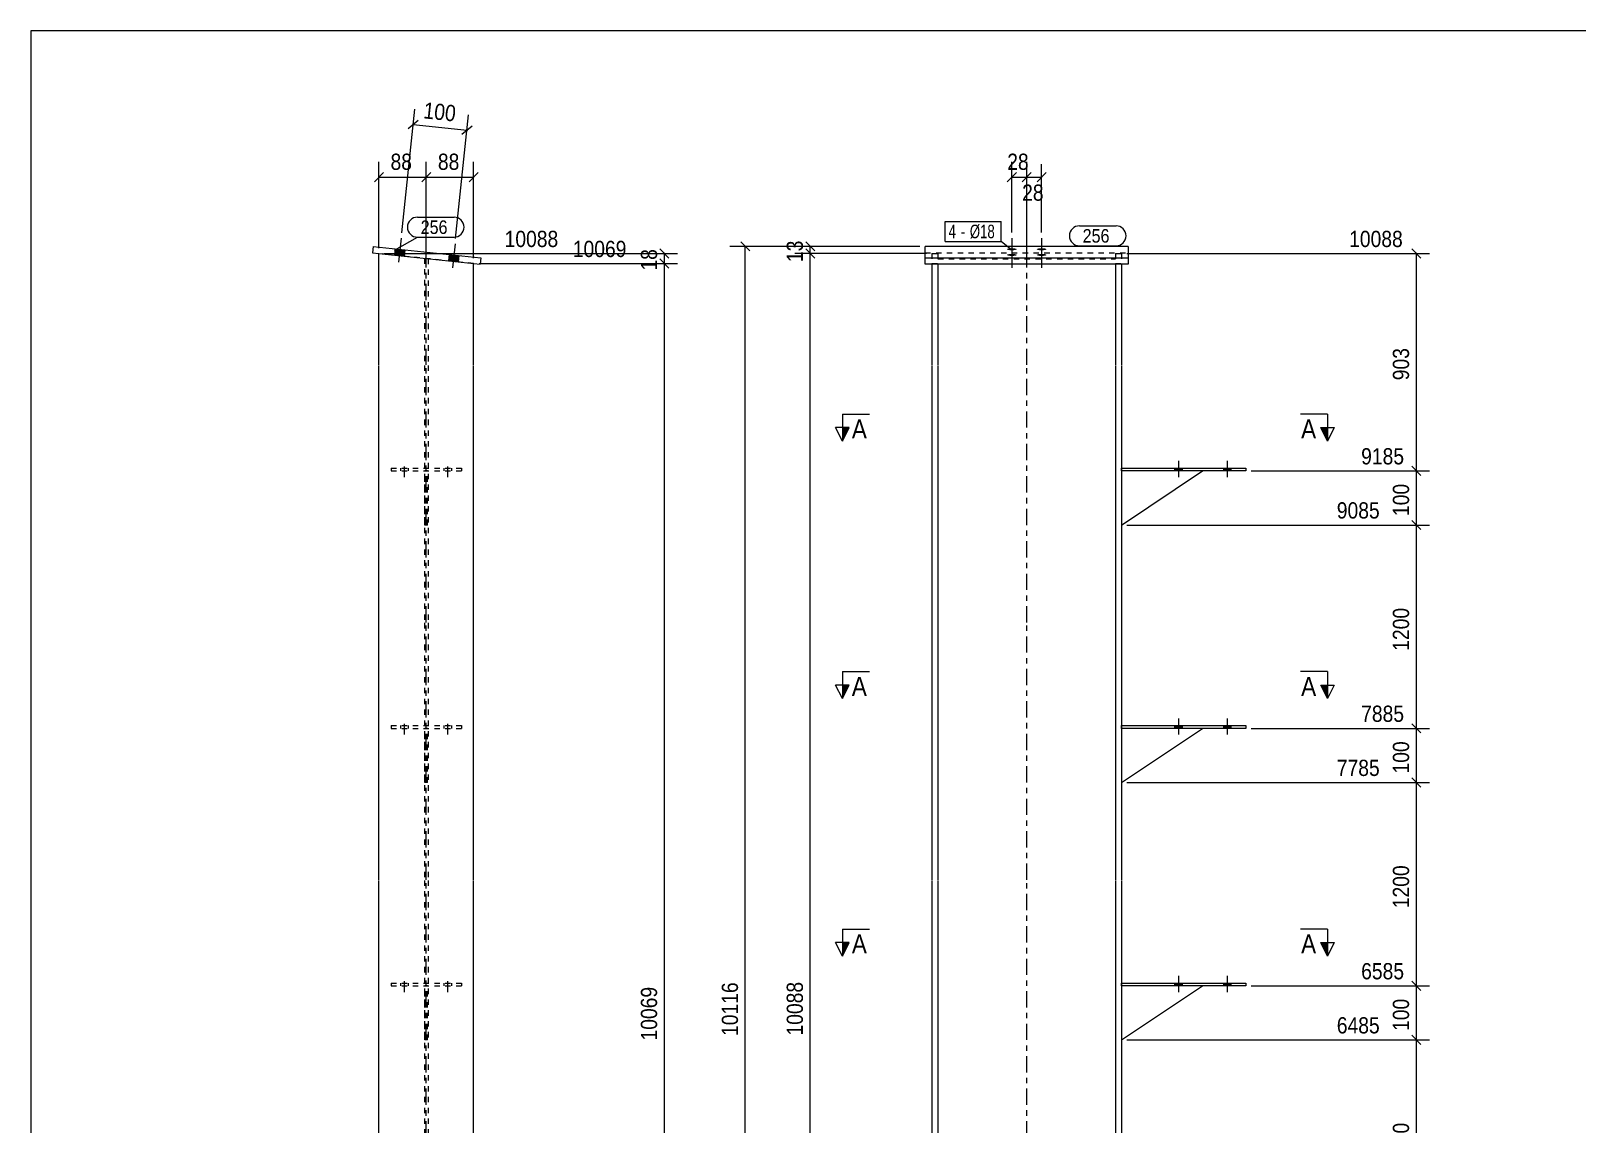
# Model space of a CAD drawing. Header units: millimetres. Extents: x 2 to 579, y 1 to 405.
# Drawn here: x 5 to 290.7, y 203 to 405 of the extents above; entities that cross this region are included whole.
import ezdxf

# ---------------------------------------------------------------- set-up
doc = ezdxf.new("R2010")
doc.units = ezdxf.units.MM
for name, pattern in [('XKITLINE00', [0]), ('XKITLINE01', [4, 1, -1, 1, -1]), ('XKITLINE02', [4, 2, -2]), ('XKITLINE03', [6, 3, -1, 1, -1])]:
    doc.linetypes.add(name, pattern=pattern)
for name, color, linetype, lineweight in [('Bolt', 3, 'Continuous', 0), ('BoltMark', 7, 'Continuous', 0), ('Dimensions', 7, 'Continuous', 0), ('DrawingSheet', 5, 'Continuous', 0), ('Part', 2, 'Continuous', 0), ('PartMark', 7, 'Continuous', 0), ('Section', 6, 'Continuous', 0)]:
    doc.layers.add(name, color=color, linetype=linetype, lineweight=lineweight)
doc.styles.add('ARIAL', font='ARIAL.TTF')
doc.styles.add('ARIAL_NARROW', font='ARIALN.TTF')

# ---------------------------------------------------------------- blocks, each defined once
blk = doc.blocks.new('*A2')
at = {"layer": 'Bolt'}
for points in [[(217.8, 324.19), (217.8, 323.69), (216.4, 323.69), (216.4, 324.19)], [(217.8, 324.19), (217.8, 323.69), (216.4, 323.69), (216.4, 324.19)], [(226.8, 324.19), (226.8, 323.69), (225.4, 323.69), (225.4, 324.19)], [(226.8, 324.19), (226.8, 323.69), (225.4, 323.69), (225.4, 324.19)]]:
    blk.add_hatch(color=3, dxfattribs=at).paths.add_polyline_path(points, flags=17)
at = {"layer": 'Bolt', "color": 3, "linetype": 'XKITLINE00', "lineweight": 0}
for p, q in [((216.4, 323.69), (216.4, 324.19)), ((216.4, 323.69), (216.4, 324.19)), ((217.1, 322.53), (217.1, 325.53)), ((217.1, 322.53), (217.1, 325.53)), ((217.8, 323.69), (217.8, 324.19)), ((217.8, 323.69), (217.8, 324.19)), ((225.4, 323.69), (225.4, 324.19)), ((225.4, 323.69), (225.4, 324.19)), ((226.1, 322.53), (226.1, 325.53)), ((226.1, 322.53), (226.1, 325.53)), ((226.8, 323.69), (226.8, 324.19)), ((226.8, 323.69), (226.8, 324.19))]:
    blk.add_line(p, q, dxfattribs=at)
blk = doc.blocks.new('*A3')
at = {"layer": 'Bolt'}
for points in [[(217.8, 276.61), (217.8, 276.11), (216.4, 276.11), (216.4, 276.61)], [(217.8, 276.61), (217.8, 276.11), (216.4, 276.11), (216.4, 276.61)], [(226.8, 276.61), (226.8, 276.11), (225.4, 276.11), (225.4, 276.61)], [(226.8, 276.61), (226.8, 276.11), (225.4, 276.11), (225.4, 276.61)]]:
    blk.add_hatch(color=3, dxfattribs=at).paths.add_polyline_path(points, flags=17)
at = {"layer": 'Bolt', "color": 3, "linetype": 'XKITLINE00', "lineweight": 0}
for p, q in [((217.1, 274.95), (217.1, 277.95)), ((217.1, 274.95), (217.1, 277.95)), ((226.1, 274.95), (226.1, 277.95)), ((226.1, 274.95), (226.1, 277.95)), ((216.4, 276.11), (216.4, 276.61)), ((216.4, 276.11), (216.4, 276.61)), ((217.8, 276.11), (217.8, 276.61)), ((217.8, 276.11), (217.8, 276.61)), ((225.4, 276.11), (225.4, 276.61)), ((225.4, 276.11), (225.4, 276.61)), ((226.8, 276.11), (226.8, 276.61)), ((226.8, 276.11), (226.8, 276.61))]:
    blk.add_line(p, q, dxfattribs=at)
blk = doc.blocks.new('*A4')
at = {"layer": 'Bolt'}
for points in [[(217.8, 229.03), (217.8, 228.53), (216.4, 228.53), (216.4, 229.03)], [(217.8, 229.03), (217.8, 228.53), (216.4, 228.53), (216.4, 229.03)], [(226.8, 229.03), (226.8, 228.53), (225.4, 228.53), (225.4, 229.03)], [(226.8, 229.03), (226.8, 228.53), (225.4, 228.53), (225.4, 229.03)]]:
    blk.add_hatch(color=3, dxfattribs=at).paths.add_polyline_path(points, flags=17)
at = {"layer": 'Bolt', "color": 3, "linetype": 'XKITLINE00', "lineweight": 0}
for p, q in [((216.4, 228.53), (216.4, 229.03)), ((216.4, 228.53), (216.4, 229.03)), ((217.1, 227.37), (217.1, 230.37)), ((217.1, 227.37), (217.1, 230.37)), ((217.8, 228.53), (217.8, 229.03)), ((217.8, 228.53), (217.8, 229.03)), ((225.4, 228.53), (225.4, 229.03)), ((225.4, 228.53), (225.4, 229.03)), ((226.1, 227.37), (226.1, 230.37)), ((226.1, 227.37), (226.1, 230.37)), ((226.8, 228.53), (226.8, 229.03)), ((226.8, 228.53), (226.8, 229.03))]:
    blk.add_line(p, q, dxfattribs=at)
blk = doc.blocks.new('*A8')
at = {"layer": 'Bolt'}
for points in [[(186.21, 364.46), (186.17, 364.47), (186.12, 364.47), (186.08, 364.47), (186.04, 364.47), (185.99, 364.47), (185.95, 364.48), (185.91, 364.48), (185.87, 364.48), (185.83, 364.49), (185.79, 364.49), (185.75, 364.5), (185.72, 364.5), (185.68, 364.51), (185.65, 364.51), (185.62, 364.52), (185.59, 364.53), (185.56, 364.53), (185.53, 364.54), (185.51, 364.55), (185.48, 364.56), (185.46, 364.56), (185.44, 364.57), (185.42, 364.58), (185.41, 364.59), (185.39, 364.6), (185.38, 364.61), (185.37, 364.62), (185.36, 364.62), (185.36, 364.63), (185.36, 364.64), (185.35, 364.65), (185.36, 364.66), (185.36, 364.67), (185.36, 364.68), (185.37, 364.69), (185.38, 364.7), (185.39, 364.71), (185.41, 364.71), (185.42, 364.72), (185.44, 364.73), (185.46, 364.74), (185.48, 364.75), (185.51, 364.76), (185.53, 364.76), (185.56, 364.77), (185.59, 364.78), (185.62, 364.78), (185.65, 364.79), (185.68, 364.8), (185.72, 364.8), (185.75, 364.81), (185.79, 364.81), (185.83, 364.82), (185.87, 364.82), (185.91, 364.82), (185.95, 364.83), (185.99, 364.83), (186.04, 364.83), (186.08, 364.84), (186.12, 364.84), (186.17, 364.84), (186.21, 364.84), (186.25, 364.84), (186.3, 364.84), (186.34, 364.84), (186.39, 364.84), (186.43, 364.84), (186.47, 364.83), (186.52, 364.83), (186.56, 364.83), (186.6, 364.82), (186.64, 364.82), (186.68, 364.82), (186.72, 364.81), (186.75, 364.81), (186.79, 364.8), (186.83, 364.8), (186.86, 364.79), (186.89, 364.78), (186.92, 364.78), (186.95, 364.77), (186.98, 364.76), (187, 364.76), (187.03, 364.75), (187.05, 364.74), (187.07, 364.73), (187.09, 364.72), (187.1, 364.71), (187.12, 364.71), (187.13, 364.7), (187.14, 364.69), (187.14, 364.68), (187.15, 364.67), (187.15, 364.66), (187.15, 364.65), (187.15, 364.64), (187.15, 364.63), (187.14, 364.62), (187.14, 364.62), (187.13, 364.61), (187.12, 364.6), (187.1, 364.59), (187.09, 364.58), (187.07, 364.57), (187.05, 364.56), (187.03, 364.56), (187, 364.55), (186.98, 364.54), (186.95, 364.53), (186.92, 364.53), (186.89, 364.52), (186.86, 364.51), (186.83, 364.51), (186.79, 364.5), (186.75, 364.5), (186.72, 364.49), (186.68, 364.49), (186.64, 364.48), (186.6, 364.48), (186.56, 364.48), (186.52, 364.47), (186.47, 364.47), (186.43, 364.47), (186.39, 364.47), (186.34, 364.47), (186.3, 364.46), (186.25, 364.46)], [(186.21, 363.42), (186.17, 363.42), (186.12, 363.42), (186.08, 363.42), (186.04, 363.42), (185.99, 363.42), (185.95, 363.43), (185.91, 363.43), (185.87, 363.43), (185.83, 363.44), (185.79, 363.44), (185.75, 363.45), (185.72, 363.45), (185.68, 363.46), (185.65, 363.46), (185.62, 363.47), (185.59, 363.48), (185.56, 363.48), (185.53, 363.49), (185.51, 363.5), (185.48, 363.51), (185.46, 363.51), (185.44, 363.52), (185.42, 363.53), (185.41, 363.54), (185.39, 363.55), (185.38, 363.56), (185.37, 363.57), (185.36, 363.58), (185.36, 363.58), (185.36, 363.59), (185.35, 363.6), (185.36, 363.61), (185.36, 363.62), (185.36, 363.63), (185.37, 363.64), (185.38, 363.65), (185.39, 363.66), (185.41, 363.67), (185.42, 363.67), (185.44, 363.68), (185.46, 363.69), (185.48, 363.7), (185.51, 363.71), (185.53, 363.71), (185.56, 363.72), (185.59, 363.73), (185.62, 363.73), (185.65, 363.74), (185.68, 363.75), (185.72, 363.75), (185.75, 363.76), (185.79, 363.76), (185.83, 363.77), (185.87, 363.77), (185.91, 363.78), (185.95, 363.78), (185.99, 363.78), (186.04, 363.78), (186.08, 363.79), (186.12, 363.79), (186.17, 363.79), (186.21, 363.79), (186.25, 363.79), (186.3, 363.79), (186.34, 363.79), (186.39, 363.79), (186.43, 363.79), (186.47, 363.78), (186.52, 363.78), (186.56, 363.78), (186.6, 363.78), (186.64, 363.77), (186.68, 363.77), (186.72, 363.76), (186.75, 363.76), (186.79, 363.75), (186.83, 363.75), (186.86, 363.74), (186.89, 363.73), (186.92, 363.73), (186.95, 363.72), (186.98, 363.71), (187, 363.71), (187.03, 363.7), (187.05, 363.69), (187.07, 363.68), (187.09, 363.67), (187.1, 363.67), (187.12, 363.66), (187.13, 363.65), (187.14, 363.64), (187.14, 363.63), (187.15, 363.62), (187.15, 363.61), (187.15, 363.6), (187.15, 363.59), (187.15, 363.58), (187.14, 363.58), (187.14, 363.57), (187.13, 363.56), (187.12, 363.55), (187.1, 363.54), (187.09, 363.53), (187.07, 363.52), (187.05, 363.51), (187.03, 363.51), (187, 363.5), (186.98, 363.49), (186.95, 363.48), (186.92, 363.48), (186.89, 363.47), (186.86, 363.46), (186.83, 363.46), (186.79, 363.45), (186.75, 363.45), (186.72, 363.44), (186.68, 363.44), (186.64, 363.43), (186.6, 363.43), (186.56, 363.43), (186.52, 363.42), (186.47, 363.42), (186.43, 363.42), (186.39, 363.42), (186.34, 363.42), (186.3, 363.42), (186.25, 363.42)], [(191.71, 364.46), (191.67, 364.47), (191.62, 364.47), (191.58, 364.47), (191.54, 364.47), (191.49, 364.47), (191.45, 364.48), (191.41, 364.48), (191.37, 364.48), (191.33, 364.49), (191.29, 364.49), (191.25, 364.5), (191.22, 364.5), (191.18, 364.51), (191.15, 364.51), (191.12, 364.52), (191.09, 364.53), (191.06, 364.53), (191.03, 364.54), (191.01, 364.55), (190.98, 364.56), (190.96, 364.56), (190.94, 364.57), (190.92, 364.58), (190.91, 364.59), (190.89, 364.6), (190.88, 364.61), (190.87, 364.62), (190.86, 364.62), (190.86, 364.63), (190.86, 364.64), (190.85, 364.65), (190.86, 364.66), (190.86, 364.67), (190.86, 364.68), (190.87, 364.69), (190.88, 364.7), (190.89, 364.71), (190.91, 364.71), (190.92, 364.72), (190.94, 364.73), (190.96, 364.74), (190.98, 364.75), (191.01, 364.76), (191.03, 364.76), (191.06, 364.77), (191.09, 364.78), (191.12, 364.78), (191.15, 364.79), (191.18, 364.8), (191.22, 364.8), (191.25, 364.81), (191.29, 364.81), (191.33, 364.82), (191.37, 364.82), (191.41, 364.82), (191.45, 364.83), (191.49, 364.83), (191.54, 364.83), (191.58, 364.84), (191.62, 364.84), (191.67, 364.84), (191.71, 364.84), (191.75, 364.84), (191.8, 364.84), (191.84, 364.84), (191.89, 364.84), (191.93, 364.84), (191.97, 364.83), (192.02, 364.83), (192.06, 364.83), (192.1, 364.82), (192.14, 364.82), (192.18, 364.82), (192.22, 364.81), (192.25, 364.81), (192.29, 364.8), (192.33, 364.8), (192.36, 364.79), (192.39, 364.78), (192.42, 364.78), (192.45, 364.77), (192.48, 364.76), (192.5, 364.76), (192.53, 364.75), (192.55, 364.74), (192.57, 364.73), (192.59, 364.72), (192.6, 364.71), (192.62, 364.71), (192.63, 364.7), (192.64, 364.69), (192.64, 364.68), (192.65, 364.67), (192.65, 364.66), (192.65, 364.65), (192.65, 364.64), (192.65, 364.63), (192.64, 364.62), (192.64, 364.62), (192.63, 364.61), (192.62, 364.6), (192.6, 364.59), (192.59, 364.58), (192.57, 364.57), (192.55, 364.56), (192.53, 364.56), (192.5, 364.55), (192.48, 364.54), (192.45, 364.53), (192.42, 364.53), (192.39, 364.52), (192.36, 364.51), (192.33, 364.51), (192.29, 364.5), (192.25, 364.5), (192.22, 364.49), (192.18, 364.49), (192.14, 364.48), (192.1, 364.48), (192.06, 364.48), (192.02, 364.47), (191.97, 364.47), (191.93, 364.47), (191.89, 364.47), (191.84, 364.47), (191.8, 364.46), (191.75, 364.46)], [(191.71, 363.42), (191.67, 363.42), (191.62, 363.42), (191.58, 363.42), (191.54, 363.42), (191.49, 363.42), (191.45, 363.43), (191.41, 363.43), (191.37, 363.43), (191.33, 363.44), (191.29, 363.44), (191.25, 363.45), (191.22, 363.45), (191.18, 363.46), (191.15, 363.46), (191.12, 363.47), (191.09, 363.48), (191.06, 363.48), (191.03, 363.49), (191.01, 363.5), (190.98, 363.51), (190.96, 363.51), (190.94, 363.52), (190.92, 363.53), (190.91, 363.54), (190.89, 363.55), (190.88, 363.56), (190.87, 363.57), (190.86, 363.58), (190.86, 363.58), (190.86, 363.59), (190.85, 363.6), (190.86, 363.61), (190.86, 363.62), (190.86, 363.63), (190.87, 363.64), (190.88, 363.65), (190.89, 363.66), (190.91, 363.67), (190.92, 363.67), (190.94, 363.68), (190.96, 363.69), (190.98, 363.7), (191.01, 363.71), (191.03, 363.71), (191.06, 363.72), (191.09, 363.73), (191.12, 363.73), (191.15, 363.74), (191.18, 363.75), (191.22, 363.75), (191.25, 363.76), (191.29, 363.76), (191.33, 363.77), (191.37, 363.77), (191.41, 363.78), (191.45, 363.78), (191.49, 363.78), (191.54, 363.78), (191.58, 363.79), (191.62, 363.79), (191.67, 363.79), (191.71, 363.79), (191.75, 363.79), (191.8, 363.79), (191.84, 363.79), (191.89, 363.79), (191.93, 363.79), (191.97, 363.78), (192.02, 363.78), (192.06, 363.78), (192.1, 363.78), (192.14, 363.77), (192.18, 363.77), (192.22, 363.76), (192.25, 363.76), (192.29, 363.75), (192.33, 363.75), (192.36, 363.74), (192.39, 363.73), (192.42, 363.73), (192.45, 363.72), (192.48, 363.71), (192.5, 363.71), (192.53, 363.7), (192.55, 363.69), (192.57, 363.68), (192.59, 363.67), (192.6, 363.67), (192.62, 363.66), (192.63, 363.65), (192.64, 363.64), (192.64, 363.63), (192.65, 363.62), (192.65, 363.61), (192.65, 363.6), (192.65, 363.59), (192.65, 363.58), (192.64, 363.58), (192.64, 363.57), (192.63, 363.56), (192.62, 363.55), (192.6, 363.54), (192.59, 363.53), (192.57, 363.52), (192.55, 363.51), (192.53, 363.51), (192.5, 363.5), (192.48, 363.49), (192.45, 363.48), (192.42, 363.48), (192.39, 363.47), (192.36, 363.46), (192.33, 363.46), (192.29, 363.45), (192.25, 363.45), (192.22, 363.44), (192.18, 363.44), (192.14, 363.43), (192.1, 363.43), (192.06, 363.43), (192.02, 363.42), (191.97, 363.42), (191.93, 363.42), (191.89, 363.42), (191.84, 363.42), (191.8, 363.42), (191.75, 363.42)]]:
    blk.add_hatch(color=3, dxfattribs=at).paths.add_polyline_path(points, flags=17)
at = {"layer": 'Bolt', "color": 3, "linetype": 'XKITLINE00', "lineweight": 0}
for p, q in [((186.25, 366.72), (186.25, 362.24)), ((191.75, 366.72), (191.75, 362.24)), ((186.25, 365.67), (186.25, 361.19)), ((191.75, 365.67), (191.75, 361.19))]:
    blk.add_line(p, q, dxfattribs=at)
blk = doc.blocks.new('*A9')
at = {"layer": 'Part'}
blk.add_hatch(color=2, dxfattribs=at).paths.add_polyline_path([(170.7, 106.68), (172.3, 106.68), (171.5, 105.28)], flags=17)
at = {"layer": 'Part', "color": 7, "linetype": 'XKITLINE03', "lineweight": 0}
for p, q in [((189, 343.27), (189, 372.93)), ((189, 295.69), (189, 343.17)), ((189, 248.11), (189, 295.59)), ((189, 200.53), (189, 248.01)), ((189, 152.95), (189, 200.43)), ((189, 105.37), (189, 152.85)), ((189, 75.97), (189, 105.27))]:
    blk.add_line(p, q, dxfattribs=at)
at = {"layer": 'Part', "color": 7, "linetype": 'XKITLINE01', "lineweight": 0}
for p, q in [((171.5, 363.86), (171.5, 361.88)), ((171.5, 363.86), (172.6, 363.86)), ((172.6, 363.86), (172.6, 361.88)), ((172.6, 362.97), (205.4, 362.97)), ((172.6, 362.9), (205.4, 362.9)), ((205.4, 363.86), (205.4, 361.88)), ((205.4, 363.86), (206.5, 363.86)), ((206.5, 363.86), (206.5, 361.88)), ((171.5, 362.01), (172.6, 362.01)), ((205.4, 362.01), (206.5, 362.01)), ((206.5, 85.97), (171.5, 85.97))]:
    blk.add_line(p, q, dxfattribs=at)
at = {"layer": 'Part', "color": 2, "linetype": 'XKITLINE00', "lineweight": 0}
for p, q in [((171.5, 361.88), (171.5, 343.27)), ((172.6, 361.88), (172.6, 343.27)), ((205.4, 361.88), (205.4, 343.27)), ((206.5, 361.88), (206.5, 343.27)), ((171.5, 343.17), (171.5, 295.69)), ((172.6, 343.17), (172.6, 295.69)), ((205.4, 343.17), (205.4, 295.69)), ((206.5, 343.17), (206.5, 295.69)), ((171.5, 295.59), (171.5, 248.11)), ((172.6, 295.59), (172.6, 248.11)), ((205.4, 295.59), (205.4, 248.11)), ((206.5, 295.59), (206.5, 248.11)), ((171.5, 248.01), (171.5, 200.53)), ((172.6, 248.01), (172.6, 200.53)), ((205.4, 248.01), (205.4, 200.53)), ((206.5, 248.01), (206.5, 200.53)), ((171.5, 200.43), (171.5, 152.95)), ((172.6, 200.43), (172.6, 152.95)), ((205.4, 200.43), (205.4, 152.95)), ((206.5, 200.43), (206.5, 152.95)), ((171.5, 152.85), (171.5, 105.37)), ((172.6, 152.85), (172.6, 105.37)), ((205.4, 152.85), (205.4, 105.37)), ((206.5, 152.85), (206.5, 105.37)), ((171.5, 105.28), (170.7, 106.68)), ((170.7, 106.68), (172.3, 106.68)), ((172.3, 106.68), (171.5, 105.28)), ((171.5, 105.27), (171.5, 85.97)), ((172.6, 105.27), (172.6, 85.97)), ((205.4, 105.27), (205.4, 85.97)), ((206.5, 105.27), (206.5, 85.97))]:
    blk.add_line(p, q, dxfattribs=at)
blk.add_circle((171.5, 106.18), 1, dxfattribs=at)
blk = doc.blocks.new('*A10')
at = {"layer": 'Part', "color": 2, "linetype": 'XKITLINE00', "lineweight": 0}
blk.add_line((206.5, 313.69), (221.5, 323.69), dxfattribs=at)
at = {"layer": 'Part', "color": 7, "linetype": 'XKITLINE01', "lineweight": 0}
for p, q in [((206.5, 323.69), (206.5, 313.69)), ((221.5, 323.69), (206.5, 323.69))]:
    blk.add_line(p, q, dxfattribs=at)
blk = doc.blocks.new('*A11')
at = {"layer": 'Part', "color": 2, "linetype": 'XKITLINE00', "lineweight": 0}
for p, q in [((206.5, 324.19), (229.5, 324.19)), ((229.5, 323.69), (206.5, 323.69)), ((229.5, 324.19), (229.5, 323.69))]:
    blk.add_line(p, q, dxfattribs=at)
at = {"layer": 'Part', "color": 7, "linetype": 'XKITLINE01', "lineweight": 0}
blk.add_line((206.5, 323.69), (206.5, 324.19), dxfattribs=at)
blk = doc.blocks.new('*A12')
at = {"layer": 'Part', "color": 2, "linetype": 'XKITLINE00', "lineweight": 0}
blk.add_line((206.5, 266.11), (221.5, 276.11), dxfattribs=at)
at = {"layer": 'Part', "color": 7, "linetype": 'XKITLINE01', "lineweight": 0}
for p, q in [((206.5, 276.11), (206.5, 266.11)), ((221.5, 276.11), (206.5, 276.11))]:
    blk.add_line(p, q, dxfattribs=at)
blk = doc.blocks.new('*A13')
at = {"layer": 'Part', "color": 2, "linetype": 'XKITLINE00', "lineweight": 0}
for p, q in [((206.5, 276.61), (229.5, 276.61)), ((229.5, 276.11), (206.5, 276.11)), ((229.5, 276.61), (229.5, 276.11))]:
    blk.add_line(p, q, dxfattribs=at)
at = {"layer": 'Part', "color": 7, "linetype": 'XKITLINE01', "lineweight": 0}
blk.add_line((206.5, 276.11), (206.5, 276.61), dxfattribs=at)
blk = doc.blocks.new('*A14')
at = {"layer": 'Part', "color": 2, "linetype": 'XKITLINE00', "lineweight": 0}
blk.add_line((206.5, 218.53), (221.5, 228.53), dxfattribs=at)
at = {"layer": 'Part', "color": 7, "linetype": 'XKITLINE01', "lineweight": 0}
for p, q in [((206.5, 228.53), (206.5, 218.53)), ((221.5, 228.53), (206.5, 228.53))]:
    blk.add_line(p, q, dxfattribs=at)
blk = doc.blocks.new('*A15')
at = {"layer": 'Part', "color": 2, "linetype": 'XKITLINE00', "lineweight": 0}
for p, q in [((206.5, 229.03), (229.5, 229.03)), ((229.5, 229.03), (229.5, 228.53)), ((229.5, 228.53), (206.5, 228.53))]:
    blk.add_line(p, q, dxfattribs=at)
at = {"layer": 'Part', "color": 7, "linetype": 'XKITLINE01', "lineweight": 0}
blk.add_line((206.5, 228.53), (206.5, 229.03), dxfattribs=at)
blk = doc.blocks.new('*A21')
at = {"layer": 'Part', "color": 2, "linetype": 'XKITLINE00', "lineweight": 0}
for p, q in [((170.25, 361.88), (170.25, 365.18)), ((207.75, 365.18), (170.25, 365.18)), ((170.25, 363.08), (207.75, 363.08)), ((207.75, 365.18), (207.75, 361.88)), ((207.75, 361.88), (170.25, 361.88))]:
    blk.add_line(p, q, dxfattribs=at)
at = {"layer": 'Part', "color": 7, "linetype": 'XKITLINE01', "lineweight": 0}
blk.add_line((170.25, 363.98), (207.75, 363.98), dxfattribs=at)
blk = doc.blocks.new('*A22')
at = {"layer": 'Bolt', "color": 3, "linetype": 'XKITLINE02', "lineweight": 0}
for p, q in [((73.35, 323.69), (73.35, 324.19)), ((73.35, 323.69), (73.35, 324.19)), ((74.05, 322.53), (74.05, 325.53)), ((74.05, 322.53), (74.05, 325.53)), ((74.75, 323.69), (74.75, 324.19)), ((74.75, 323.69), (74.75, 324.19)), ((81.35, 323.69), (81.35, 324.19)), ((81.35, 323.69), (81.35, 324.19)), ((82.05, 322.53), (82.05, 325.53)), ((82.05, 322.53), (82.05, 325.53)), ((82.75, 323.69), (82.75, 324.19)), ((82.75, 323.69), (82.75, 324.19))]:
    blk.add_line(p, q, dxfattribs=at)
blk = doc.blocks.new('*A23')
at = {"layer": 'Bolt', "color": 3, "linetype": 'XKITLINE02', "lineweight": 0}
for p, q in [((74.05, 274.95), (74.05, 277.95)), ((74.05, 274.95), (74.05, 277.95)), ((82.05, 274.95), (82.05, 277.95)), ((82.05, 274.95), (82.05, 277.95)), ((73.35, 276.11), (73.35, 276.61)), ((73.35, 276.11), (73.35, 276.61)), ((74.75, 276.11), (74.75, 276.61)), ((74.75, 276.11), (74.75, 276.61)), ((81.35, 276.11), (81.35, 276.61)), ((81.35, 276.11), (81.35, 276.61)), ((82.75, 276.11), (82.75, 276.61)), ((82.75, 276.11), (82.75, 276.61))]:
    blk.add_line(p, q, dxfattribs=at)
blk = doc.blocks.new('*A24')
at = {"layer": 'Bolt', "color": 3, "linetype": 'XKITLINE02', "lineweight": 0}
for p, q in [((73.35, 228.53), (73.35, 229.03)), ((73.35, 228.53), (73.35, 229.03)), ((74.05, 227.37), (74.05, 230.37)), ((74.05, 227.37), (74.05, 230.37)), ((74.75, 228.53), (74.75, 229.03)), ((74.75, 228.53), (74.75, 229.03)), ((81.35, 228.53), (81.35, 229.03)), ((81.35, 228.53), (81.35, 229.03)), ((82.05, 227.37), (82.05, 230.37)), ((82.05, 227.37), (82.05, 230.37)), ((82.75, 228.53), (82.75, 229.03)), ((82.75, 228.53), (82.75, 229.03))]:
    blk.add_line(p, q, dxfattribs=at)
blk = doc.blocks.new('*A28')
at = {"layer": 'Bolt'}
for points in [[(74.1, 364.56), (73.98, 363.36), (72.19, 363.55), (72.31, 364.75)], [(74.1, 364.56), (73.98, 363.36), (72.19, 363.55), (72.31, 364.75)], [(84.05, 363.51), (83.92, 362.31), (82.13, 362.5), (82.26, 363.7)], [(84.05, 363.51), (83.92, 362.31), (82.13, 362.5), (82.26, 363.7)]]:
    blk.add_hatch(color=3, dxfattribs=at).paths.add_polyline_path(points, flags=17)
at = {"layer": 'Bolt', "color": 3, "linetype": 'XKITLINE00', "lineweight": 0}
for p, q in [((73.43, 366.72), (72.95, 362.24)), ((73.43, 366.72), (72.95, 362.24)), ((72.31, 364.75), (72.19, 363.55)), ((72.31, 364.75), (72.19, 363.55)), ((74.1, 364.56), (73.98, 363.36)), ((74.1, 364.56), (73.98, 363.36)), ((82.26, 363.7), (82.13, 362.5)), ((82.26, 363.7), (82.13, 362.5)), ((83.37, 365.67), (82.9, 361.19)), ((83.37, 365.67), (82.9, 361.19)), ((84.05, 363.51), (83.92, 362.31)), ((84.05, 363.51), (83.92, 362.31))]:
    blk.add_line(p, q, dxfattribs=at)
blk = doc.blocks.new('*A29')
at = {"layer": 'Part'}
blk.add_hatch(color=2, dxfattribs=at).paths.add_polyline_path([(77.25, 106.68), (78.85, 106.68), (78.05, 105.28)], flags=17)
at = {"layer": 'Part', "color": 7, "linetype": 'XKITLINE03', "lineweight": 0}
for p, q in [((78.05, 343.27), (78.05, 372.93)), ((78.05, 295.69), (78.05, 343.17)), ((78.05, 248.11), (78.05, 295.59)), ((78.05, 200.53), (78.05, 248.01)), ((78.05, 152.95), (78.05, 200.43)), ((78.05, 105.37), (78.05, 152.85)), ((78.05, 75.97), (78.05, 105.27))]:
    blk.add_line(p, q, dxfattribs=at)
at = {"layer": 'Part', "color": 2, "linetype": 'XKITLINE00', "lineweight": 0}
for p, q in [((69.3, 343.27), (69.3, 363.86)), ((86.8, 343.27), (86.8, 362.01)), ((69.3, 295.69), (69.3, 343.17)), ((86.8, 295.69), (86.8, 343.17)), ((69.3, 248.11), (69.3, 295.59)), ((86.8, 248.11), (86.8, 295.59)), ((69.3, 200.53), (69.3, 248.01)), ((86.8, 200.53), (86.8, 248.01)), ((69.3, 152.95), (69.3, 200.43)), ((86.8, 152.95), (86.8, 200.43)), ((69.3, 105.37), (69.3, 152.85)), ((86.8, 105.37), (86.8, 152.85)), ((78.05, 105.28), (77.25, 106.68)), ((77.25, 106.68), (78.85, 106.68)), ((78.85, 106.68), (78.05, 105.28)), ((69.3, 85.97), (69.3, 105.27)), ((86.8, 85.97), (86.8, 105.27))]:
    blk.add_line(p, q, dxfattribs=at)
at = {"layer": 'Part', "color": 7, "linetype": 'XKITLINE01', "lineweight": 0}
for p, q in [((86.8, 362.01), (69.3, 363.86)), ((77.7, 362.97), (77.7, 343.27)), ((78.4, 362.9), (78.4, 343.27)), ((77.7, 343.17), (77.7, 295.69)), ((78.4, 343.17), (78.4, 295.69)), ((77.7, 295.59), (77.7, 248.11)), ((78.4, 295.59), (78.4, 248.11)), ((77.7, 248.01), (77.7, 200.53)), ((78.4, 248.01), (78.4, 200.53)), ((77.7, 200.43), (77.7, 152.95)), ((78.4, 200.43), (78.4, 152.95)), ((77.7, 152.85), (77.7, 105.37)), ((78.4, 152.85), (78.4, 105.37)), ((77.7, 105.27), (77.7, 85.97)), ((78.4, 105.27), (78.4, 85.97)), ((69.3, 85.97), (86.8, 85.97))]:
    blk.add_line(p, q, dxfattribs=at)
at = {"layer": 'Part', "color": 2, "linetype": 'XKITLINE00', "lineweight": 0}
blk.add_circle((78.05, 106.18), 1, dxfattribs=at)
blk = doc.blocks.new('*A30')
at = {"layer": 'Part', "color": 7, "linetype": 'XKITLINE01', "lineweight": 0}
for p, q in [((78.3, 323.69), (77.8, 323.69)), ((77.8, 313.69), (77.8, 323.69)), ((77.8, 323.69), (78.3, 323.69)), ((78.3, 313.69), (78.3, 323.69)), ((78.3, 313.69), (77.8, 313.69))]:
    blk.add_line(p, q, dxfattribs=at)
blk = doc.blocks.new('*A31')
at = {"layer": 'Part', "color": 7, "linetype": 'XKITLINE01', "lineweight": 0}
for p, q in [((71.55, 324.19), (71.55, 323.69)), ((71.55, 324.19), (84.55, 324.19)), ((71.55, 323.69), (84.55, 323.69)), ((84.55, 324.19), (84.55, 323.69))]:
    blk.add_line(p, q, dxfattribs=at)
blk = doc.blocks.new('*A32')
at = {"layer": 'Part', "color": 7, "linetype": 'XKITLINE01', "lineweight": 0}
for p, q in [((78.3, 276.11), (77.8, 276.11)), ((77.8, 266.11), (77.8, 276.11)), ((77.8, 276.11), (78.3, 276.11)), ((78.3, 266.11), (78.3, 276.11)), ((78.3, 266.11), (77.8, 266.11))]:
    blk.add_line(p, q, dxfattribs=at)
blk = doc.blocks.new('*A33')
at = {"layer": 'Part', "color": 7, "linetype": 'XKITLINE01', "lineweight": 0}
for p, q in [((71.55, 276.61), (71.55, 276.11)), ((71.55, 276.61), (84.55, 276.61)), ((71.55, 276.11), (84.55, 276.11)), ((84.55, 276.61), (84.55, 276.11))]:
    blk.add_line(p, q, dxfattribs=at)
blk = doc.blocks.new('*A34')
at = {"layer": 'Part', "color": 7, "linetype": 'XKITLINE01', "lineweight": 0}
for p, q in [((78.3, 228.53), (77.8, 228.53)), ((77.8, 218.53), (77.8, 228.53)), ((77.8, 228.53), (78.3, 228.53)), ((78.3, 218.53), (78.3, 228.53)), ((78.3, 218.53), (77.8, 218.53))]:
    blk.add_line(p, q, dxfattribs=at)
blk = doc.blocks.new('*A35')
at = {"layer": 'Part', "color": 7, "linetype": 'XKITLINE01', "lineweight": 0}
for p, q in [((71.55, 229.03), (71.55, 228.53)), ((71.55, 229.03), (84.55, 229.03)), ((84.55, 229.03), (84.55, 228.53)), ((71.55, 228.53), (84.55, 228.53))]:
    blk.add_line(p, q, dxfattribs=at)
blk = doc.blocks.new('*A41')
at = {"layer": 'Part', "color": 2, "linetype": 'XKITLINE00', "lineweight": 0}
for p, q in [((68.24, 365.18), (68.11, 363.98)), ((68.11, 363.98), (88, 361.88)), ((68.24, 365.18), (88.13, 363.08)), ((88.13, 363.08), (88, 361.88))]:
    blk.add_line(p, q, dxfattribs=at)
blk = doc.blocks.new('*A46')
at = {"layer": 'DrawingSheet', "color": 5, "linetype": 'XKITLINE00', "lineweight": 0}
for p, q in [((579, 405), (5, 405)), ((5, 405), (5, 5))]:
    blk.add_line(p, q, dxfattribs=at)
blk = doc.blocks.new('*A54')
at = {"layer": 'Dimensions', "color": 7, "linetype": 'XKITLINE00', "lineweight": 0}
for p, q in [((136.16, 366.02), (137.85, 364.33)), ((169.25, 365.18), (134.15, 365.18)), ((137, 84.47), (137, 365.18)), ((169, 84.47), (134.15, 84.47)), ((136.16, 85.32), (137.85, 83.62))]:
    blk.add_line(p, q, dxfattribs=at)
at = {"layer": 'Dimensions', "color": 3}
for p in [(137, 365.18), (137, 84.47)]:
    blk.add_point(p, dxfattribs=at)
at = {"layer": 'Dimensions', "color": 3, "style": 'ARIAL', "width": 0.85}
blk.add_text('10116', height=3, rotation=90.0002, dxfattribs=at).set_placement((135.65, 219.26))
blk = doc.blocks.new('*A56')
at = {"layer": 'Dimensions', "color": 7, "linetype": 'XKITLINE00', "lineweight": 0}
for p, q in [((170.5, 363.86), (146.15, 363.86)), ((148.16, 364.71), (149.85, 363.01)), ((149, 85.97), (149, 363.86)), ((170.5, 85.97), (146.15, 85.97)), ((148.16, 86.82), (149.85, 85.12))]:
    blk.add_line(p, q, dxfattribs=at)
at = {"layer": 'Dimensions', "color": 3}
for p in [(149, 363.86), (149, 85.97)]:
    blk.add_point(p, dxfattribs=at)
at = {"layer": 'Dimensions', "color": 3, "style": 'ARIAL', "width": 0.85}
blk.add_text('10088', height=3, rotation=90.0002, dxfattribs=at).set_placement((147.65, 219.35))
blk = doc.blocks.new('*A57')
at = {"layer": 'Dimensions', "color": 7, "linetype": 'XKITLINE00', "lineweight": 0}
for p, q in [((148.16, 366.02), (149.85, 364.33)), ((169.25, 365.18), (146.15, 365.18)), ((170.5, 363.86), (146.15, 363.86)), ((148.16, 364.71), (149.85, 363.01)), ((149, 363.86), (149, 365.18))]:
    blk.add_line(p, q, dxfattribs=at)
at = {"layer": 'Dimensions', "color": 3}
for p in [(149, 365.18), (149, 363.86)]:
    blk.add_point(p, dxfattribs=at)
at = {"layer": 'Dimensions', "color": 3, "style": 'ARIAL', "width": 0.85}
blk.add_text('13', height=3, rotation=90.0002, dxfattribs=at).set_placement((147.65, 362.29))
blk = doc.blocks.new('*A62')
at = {"layer": 'Dimensions', "color": 7, "linetype": 'XKITLINE00', "lineweight": 0}
for p, q in [((207.5, 218.53), (263.4, 218.53)), ((260.16, 219.38), (261.85, 217.68)), ((261, 180.95), (261, 218.53)), ((230.5, 180.95), (263.4, 180.95)), ((260.16, 181.8), (261.85, 180.1))]:
    blk.add_line(p, q, dxfattribs=at)
at = {"layer": 'Dimensions', "color": 3}
for p in [(261, 218.53), (261, 180.95)]:
    blk.add_point(p, dxfattribs=at)
at = {"layer": 'Dimensions', "color": 3, "style": 'ARIAL', "width": 0.85}
blk.add_text('6485', height=3, dxfattribs=at).set_placement((246.3, 219.73))
blk.add_text('1200', height=3, rotation=90.0002, dxfattribs=at).set_placement((259.65, 195.29))
blk = doc.blocks.new('*A63')
at = {"layer": 'Dimensions', "color": 7, "linetype": 'XKITLINE00', "lineweight": 0}
for p, q in [((260.16, 229.38), (261.85, 227.68)), ((230.5, 228.53), (263.4, 228.53)), ((261, 218.53), (261, 228.53)), ((207.5, 218.53), (263.4, 218.53)), ((260.16, 219.38), (261.85, 217.68))]:
    blk.add_line(p, q, dxfattribs=at)
at = {"layer": 'Dimensions', "color": 3}
for p in [(261, 228.53), (261, 218.53)]:
    blk.add_point(p, dxfattribs=at)
at = {"layer": 'Dimensions', "color": 3, "style": 'ARIAL', "width": 0.85}
blk.add_text('6585', height=3, dxfattribs=at).set_placement((250.8, 229.73))
blk.add_text('100', height=3, rotation=90.0002, dxfattribs=at).set_placement((259.65, 220.19))
blk = doc.blocks.new('*A64')
at = {"layer": 'Dimensions', "color": 7, "linetype": 'XKITLINE00', "lineweight": 0}
for p, q in [((207.5, 266.11), (263.4, 266.11)), ((260.16, 266.96), (261.85, 265.26)), ((261, 228.53), (261, 266.11)), ((260.16, 229.38), (261.85, 227.68)), ((230.5, 228.53), (263.4, 228.53))]:
    blk.add_line(p, q, dxfattribs=at)
at = {"layer": 'Dimensions', "color": 3}
for p in [(261, 266.11), (261, 228.53)]:
    blk.add_point(p, dxfattribs=at)
at = {"layer": 'Dimensions', "color": 3, "style": 'ARIAL', "width": 0.85}
blk.add_text('7785', height=3, dxfattribs=at).set_placement((246.3, 267.31))
blk.add_text('1200', height=3, rotation=90.0002, dxfattribs=at).set_placement((259.65, 242.87))
blk = doc.blocks.new('*A65')
at = {"layer": 'Dimensions', "color": 7, "linetype": 'XKITLINE00', "lineweight": 0}
for p, q in [((230.5, 276.11), (263.4, 276.11)), ((260.16, 276.96), (261.85, 275.26)), ((261, 266.11), (261, 276.11)), ((207.5, 266.11), (263.4, 266.11)), ((260.16, 266.96), (261.85, 265.26))]:
    blk.add_line(p, q, dxfattribs=at)
at = {"layer": 'Dimensions', "color": 3}
for p in [(261, 276.11), (261, 266.11)]:
    blk.add_point(p, dxfattribs=at)
at = {"layer": 'Dimensions', "color": 3, "style": 'ARIAL', "width": 0.85}
blk.add_text('7885', height=3, dxfattribs=at).set_placement((250.8, 277.31))
blk.add_text('100', height=3, rotation=90.0002, dxfattribs=at).set_placement((259.65, 267.77))
blk = doc.blocks.new('*A66')
at = {"layer": 'Dimensions', "color": 7, "linetype": 'XKITLINE00', "lineweight": 0}
for p, q in [((260.16, 314.54), (261.85, 312.84)), ((207.5, 313.69), (263.4, 313.69)), ((261, 276.11), (261, 313.69)), ((230.5, 276.11), (263.4, 276.11)), ((260.16, 276.96), (261.85, 275.26))]:
    blk.add_line(p, q, dxfattribs=at)
at = {"layer": 'Dimensions', "color": 3}
for p in [(261, 313.69), (261, 276.11)]:
    blk.add_point(p, dxfattribs=at)
at = {"layer": 'Dimensions', "color": 3, "style": 'ARIAL', "width": 0.85}
blk.add_text('9085', height=3, dxfattribs=at).set_placement((246.3, 314.89))
blk.add_text('1200', height=3, rotation=90.0002, dxfattribs=at).set_placement((259.65, 290.45))
blk = doc.blocks.new('*A67')
at = {"layer": 'Dimensions', "color": 7, "linetype": 'XKITLINE00', "lineweight": 0}
for p, q in [((230.5, 323.69), (263.4, 323.69)), ((260.16, 324.54), (261.85, 322.84)), ((261, 313.69), (261, 323.69)), ((260.16, 314.54), (261.85, 312.84)), ((207.5, 313.69), (263.4, 313.69))]:
    blk.add_line(p, q, dxfattribs=at)
at = {"layer": 'Dimensions', "color": 3}
for p in [(261, 323.69), (261, 313.69)]:
    blk.add_point(p, dxfattribs=at)
at = {"layer": 'Dimensions', "color": 3, "style": 'ARIAL', "width": 0.85}
blk.add_text('9185', height=3, dxfattribs=at).set_placement((250.8, 324.89))
blk.add_text('100', height=3, rotation=90.0002, dxfattribs=at).set_placement((259.65, 315.35))
blk = doc.blocks.new('*A68')
at = {"layer": 'Dimensions', "color": 7, "linetype": 'XKITLINE00', "lineweight": 0}
for p, q in [((207.5, 363.86), (263.4, 363.86)), ((260.16, 364.71), (261.85, 363.01)), ((261, 323.69), (261, 363.86)), ((230.5, 323.69), (263.4, 323.69)), ((260.16, 324.54), (261.85, 322.84))]:
    blk.add_line(p, q, dxfattribs=at)
at = {"layer": 'Dimensions', "color": 3}
for p in [(261, 363.86), (261, 323.69)]:
    blk.add_point(p, dxfattribs=at)
at = {"layer": 'Dimensions', "color": 3, "style": 'ARIAL', "width": 0.85}
blk.add_text('10088', height=3, dxfattribs=at).set_placement((248.58, 365.06))
blk.add_text('903', height=3, rotation=90.0002, dxfattribs=at).set_placement((259.65, 340.44))
blk = doc.blocks.new('*A71')
at = {"layer": 'Dimensions', "color": 7, "linetype": 'XKITLINE00', "lineweight": 0}
for p, q in [((186.25, 367.72), (186.25, 380.82)), ((189, 363.97), (189, 380.82)), ((187.1, 378.82), (185.41, 377.12)), ((186.25, 377.97), (189, 377.97)), ((189.85, 378.82), (188.16, 377.12))]:
    blk.add_line(p, q, dxfattribs=at)
at = {"layer": 'Dimensions', "color": 3}
for p in [(186.25, 377.97), (189, 377.97)]:
    blk.add_point(p, dxfattribs=at)
at = {"layer": 'Dimensions', "color": 3, "style": 'ARIAL', "width": 0.85}
blk.add_text('28', height=3, dxfattribs=at).set_placement((185.4, 379.32))
blk = doc.blocks.new('*A72')
at = {"layer": 'Dimensions', "color": 7, "linetype": 'XKITLINE00', "lineweight": 0}
for p, q in [((189, 363.97), (189, 380.37)), ((191.75, 367.72), (191.75, 380.37)), ((189.85, 378.82), (188.16, 377.12)), ((189, 377.97), (191.75, 377.97)), ((192.6, 378.82), (190.91, 377.12))]:
    blk.add_line(p, q, dxfattribs=at)
at = {"layer": 'Dimensions', "color": 3}
for p in [(189, 377.97), (191.75, 377.97)]:
    blk.add_point(p, dxfattribs=at)
at = {"layer": 'Dimensions', "color": 3, "style": 'ARIAL', "width": 0.85}
blk.add_text('28', height=3, dxfattribs=at).set_placement((188.15, 373.62))
blk = doc.blocks.new('*A73')
at = {"layer": 'BoltMark', "color": 7, "linetype": 'XKITLINE00', "lineweight": 0}
for p, q in [((173.96, 369.79), (184.25, 369.79)), ((173.96, 366.09), (173.96, 369.79)), ((184.25, 366.09), (184.25, 369.79)), ((173.96, 366.09), (184.25, 366.09)), ((186.25, 364.48), (184.25, 366.09))]:
    blk.add_line(p, q, dxfattribs=at)
at = {"layer": 'BoltMark', "color": 3, "style": 'ARIAL_NARROW', "width": 0.85}
for s, p in [('4', (174.56, 366.69)), ('Ø18', (178.49, 366.69)), ('-', (176.83, 366.69))]:
    blk.add_text(s, height=2.5, dxfattribs=at).set_placement(p)
blk = doc.blocks.new('*A74')
at = {"layer": 'PartMark', "color": 7, "linetype": 'XKITLINE00', "lineweight": 0}
for p, q in [((198.74, 368.98), (205.5, 368.98)), ((198.74, 365.28), (205.5, 365.28))]:
    blk.add_line(p, q, dxfattribs=at)
for centre, start, end in [((198.74, 367.13), 90, 270), ((205.5, 367.13), 270, 90)]:
    blk.add_arc(centre, 1.85, start, end, dxfattribs=at)
at = {"layer": 'PartMark', "color": 3, "style": 'ARIAL', "width": 0.85}
blk.add_text('256', height=2.5, dxfattribs=at).set_placement((199.34, 365.88))
blk = doc.blocks.new('*A79')
at = {"layer": 'Section'}
for points in [[(156.19, 236.53), (154.94, 234.03), (154.94, 236.53)], [(244.57, 236.53), (244.57, 234.03), (243.32, 236.53)]]:
    blk.add_hatch(color=3, dxfattribs=at).paths.add_polyline_path(points, flags=17)
at = {"layer": 'Section', "color": 1, "linetype": 'XKITLINE00', "lineweight": 0}
for p, q in [((154.94, 239.03), (159.94, 239.03)), ((154.94, 239.03), (154.94, 234.03)), ((244.57, 239.03), (239.57, 239.03)), ((244.57, 239.03), (244.57, 234.03))]:
    blk.add_line(p, q, dxfattribs=at)
at = {"layer": 'Section', "color": 3, "linetype": 'XKITLINE00', "lineweight": 0}
for p, q in [((154.94, 234.03), (153.69, 236.53)), ((156.19, 236.53), (153.69, 236.53)), ((154.94, 234.03), (156.19, 236.53)), ((243.32, 236.53), (245.82, 236.53)), ((244.57, 234.03), (243.32, 236.53)), ((245.82, 236.53), (244.57, 234.03))]:
    blk.add_line(p, q, dxfattribs=at)
at = {"layer": 'Section', "color": 7, "style": 'ARIAL', "width": 0.85}
for p in [(156.69, 234.53), (239.71, 234.53)]:
    blk.add_text('A', height=3.5, dxfattribs=at).set_placement(p)
blk = doc.blocks.new('*A80')
at = {"layer": 'Section'}
for points in [[(156.19, 331.69), (154.94, 329.19), (154.94, 331.69)], [(244.57, 331.69), (244.57, 329.19), (243.32, 331.69)]]:
    blk.add_hatch(color=3, dxfattribs=at).paths.add_polyline_path(points, flags=17)
at = {"layer": 'Section', "color": 3, "linetype": 'XKITLINE00', "lineweight": 0}
for p, q in [((154.94, 329.19), (153.69, 331.69)), ((156.19, 331.69), (153.69, 331.69)), ((154.94, 329.19), (156.19, 331.69)), ((243.32, 331.69), (245.82, 331.69)), ((244.57, 329.19), (243.32, 331.69)), ((245.82, 331.69), (244.57, 329.19))]:
    blk.add_line(p, q, dxfattribs=at)
at = {"layer": 'Section', "color": 1, "linetype": 'XKITLINE00', "lineweight": 0}
for p, q in [((154.94, 334.19), (159.94, 334.19)), ((154.94, 334.19), (154.94, 329.19)), ((244.57, 334.19), (239.57, 334.19)), ((244.57, 334.19), (244.57, 329.19))]:
    blk.add_line(p, q, dxfattribs=at)
at = {"layer": 'Section', "color": 7, "style": 'ARIAL', "width": 0.85}
for p in [(156.69, 329.69), (239.71, 329.69)]:
    blk.add_text('A', height=3.5, dxfattribs=at).set_placement(p)
blk = doc.blocks.new('*A81')
at = {"layer": 'Section'}
for points in [[(156.19, 284.11), (154.94, 281.61), (154.94, 284.11)], [(244.57, 284.11), (244.57, 281.61), (243.32, 284.11)]]:
    blk.add_hatch(color=3, dxfattribs=at).paths.add_polyline_path(points, flags=17)
at = {"layer": 'Section', "color": 1, "linetype": 'XKITLINE00', "lineweight": 0}
for p, q in [((154.94, 286.61), (159.94, 286.61)), ((154.94, 286.61), (154.94, 281.61)), ((244.57, 286.61), (239.57, 286.61)), ((244.57, 286.61), (244.57, 281.61))]:
    blk.add_line(p, q, dxfattribs=at)
at = {"layer": 'Section', "color": 3, "linetype": 'XKITLINE00', "lineweight": 0}
for p, q in [((154.94, 281.61), (153.69, 284.11)), ((156.19, 284.11), (153.69, 284.11)), ((154.94, 281.61), (156.19, 284.11)), ((243.32, 284.11), (245.82, 284.11)), ((244.57, 281.61), (243.32, 284.11)), ((245.82, 284.11), (244.57, 281.61))]:
    blk.add_line(p, q, dxfattribs=at)
at = {"layer": 'Section', "color": 7, "style": 'ARIAL', "width": 0.85}
for p in [(156.69, 282.11), (239.71, 282.11)]:
    blk.add_text('A', height=3.5, dxfattribs=at).set_placement(p)
blk = doc.blocks.new('*A85')
at = {"layer": 'Dimensions', "color": 7, "linetype": 'XKITLINE00', "lineweight": 0}
for p, q in [((121.21, 362.86), (122.9, 361.16)), ((87.8, 362.01), (124.45, 362.01)), ((122.05, 85.97), (122.05, 362.01)), ((89.05, 85.97), (124.45, 85.97)), ((121.21, 86.82), (122.9, 85.12))]:
    blk.add_line(p, q, dxfattribs=at)
at = {"layer": 'Dimensions', "color": 3}
for p in [(122.05, 362.01), (122.05, 85.97)]:
    blk.add_point(p, dxfattribs=at)
at = {"layer": 'Dimensions', "color": 3, "style": 'ARIAL', "width": 0.85}
for s, p in [('10069', (105.13, 363.21)), ('0', (118.53, 87.17))]:
    blk.add_text(s, height=3, dxfattribs=at).set_placement(p)
blk.add_text('10069', height=3, rotation=90.0002, dxfattribs=at).set_placement((120.7, 218.43))
blk = doc.blocks.new('*A86')
at = {"layer": 'Dimensions', "color": 7, "linetype": 'XKITLINE00', "lineweight": 0}
for p, q in [((70.3, 363.86), (124.45, 363.86)), ((121.21, 364.71), (122.9, 363.01)), ((121.21, 362.86), (122.9, 361.16)), ((122.05, 362.01), (122.05, 363.86)), ((87.8, 362.01), (124.45, 362.01))]:
    blk.add_line(p, q, dxfattribs=at)
at = {"layer": 'Dimensions', "color": 3}
for p in [(122.05, 363.86), (122.05, 362.01)]:
    blk.add_point(p, dxfattribs=at)
at = {"layer": 'Dimensions', "color": 3, "style": 'ARIAL', "width": 0.85}
blk.add_text('10088', height=3, dxfattribs=at).set_placement((92.53, 365.06))
blk.add_text('18', height=3, rotation=90.0002, dxfattribs=at).set_placement((120.7, 360.71))
blk = doc.blocks.new('*A87')
at = {"layer": 'Dimensions', "color": 7, "linetype": 'XKITLINE00', "lineweight": 0}
for p, q in [((73.53, 367.71), (75.94, 390.52)), ((83.48, 366.66), (85.88, 389.47)), ((76.57, 388.44), (74.71, 386.93)), ((75.64, 387.69), (85.58, 386.64)), ((86.52, 387.39), (84.65, 385.88))]:
    blk.add_line(p, q, dxfattribs=at)
at = {"layer": 'Dimensions', "color": 3}
for p in [(75.64, 387.69), (85.58, 386.64)]:
    blk.add_point(p, dxfattribs=at)
at = {"layer": 'Dimensions', "color": 3, "style": 'ARIAL', "width": 0.85}
blk.add_text('100', height=3, rotation=-6.0218, dxfattribs=at).set_placement((77.43, 388.86))
blk = doc.blocks.new('*A90')
at = {"layer": 'Dimensions', "color": 7, "linetype": 'XKITLINE00', "lineweight": 0}
for p, q in [((69.3, 364.86), (69.3, 380.82)), ((78.05, 363.93), (78.05, 380.82)), ((70.15, 378.82), (68.46, 377.12)), ((69.3, 377.97), (78.05, 377.97)), ((78.9, 378.82), (77.21, 377.12))]:
    blk.add_line(p, q, dxfattribs=at)
at = {"layer": 'Dimensions', "color": 3}
for p in [(69.3, 377.97), (78.05, 377.97)]:
    blk.add_point(p, dxfattribs=at)
at = {"layer": 'Dimensions', "color": 3, "style": 'ARIAL', "width": 0.85}
blk.add_text('88', height=3, dxfattribs=at).set_placement((71.45, 379.32))
blk = doc.blocks.new('*A91')
at = {"layer": 'Dimensions', "color": 7, "linetype": 'XKITLINE00', "lineweight": 0}
for p, q in [((78.05, 363.93), (78.05, 380.82)), ((86.8, 363.01), (86.8, 380.82)), ((78.9, 378.82), (77.21, 377.12)), ((78.05, 377.97), (86.8, 377.97)), ((87.65, 378.82), (85.96, 377.12))]:
    blk.add_line(p, q, dxfattribs=at)
at = {"layer": 'Dimensions', "color": 3}
for p in [(78.05, 377.97), (86.8, 377.97)]:
    blk.add_point(p, dxfattribs=at)
at = {"layer": 'Dimensions', "color": 3, "style": 'ARIAL', "width": 0.85}
blk.add_text('88', height=3, dxfattribs=at).set_placement((80.2, 379.32))
blk = doc.blocks.new('*A93')
at = {"layer": 'PartMark', "color": 7, "linetype": 'XKITLINE00', "lineweight": 0}
for p, q in [((76.42, 370.58), (83.18, 370.58)), ((72.18, 364.48), (76.42, 366.88)), ((76.42, 366.88), (83.18, 366.88))]:
    blk.add_line(p, q, dxfattribs=at)
for centre, start, end in [((76.42, 368.73), 90, 270), ((83.18, 368.73), 270, 90)]:
    blk.add_arc(centre, 1.85, start, end, dxfattribs=at)
at = {"layer": 'PartMark', "color": 3, "style": 'ARIAL', "width": 0.85}
blk.add_text('256', height=2.5, dxfattribs=at).set_placement((77.02, 367.48))

msp = doc.modelspace()

# ---------------------------------------------------------------- block references
at = {"lineweight": 0}
for name in ['*A46', '*A87', '*A90', '*A91', '*A71', '*A72', '*A93', '*A73', '*A74', '*A86', '*A28', '*A85', '*A54', '*A57', '*A8', '*A68', '*A41', '*A56', '*A21', '*A80', '*A67', '*A31', '*A22', '*A30', '*A11', '*A10', '*A2', '*A66', '*A81', '*A65', '*A23', '*A3', '*A33', '*A32', '*A13', '*A12', '*A64', '*A79', '*A63', '*A35', '*A24', '*A15', '*A4', '*A34', '*A14', '*A62']:
    msp.add_blockref(name, (0, 0), dxfattribs=at)
at = {"layer": 'Part', "lineweight": 0}
for name in ['*A29', '*A9']:
    msp.add_blockref(name, (0, 0), dxfattribs=at)

doc.saveas('drawing.dxf')
